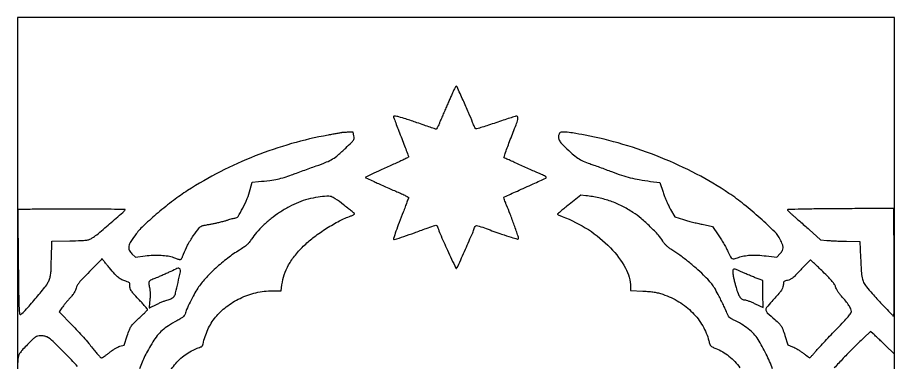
# Model space of a CAD drawing. Header units: millimetres. Extents: x 8 to 202, y 10 to 284.
# Drawn here: x 62.5 to 102.5, y 268.24 to 284 of the extents above; entities that cross this region are included whole.
import ezdxf

# ---------------------------------------------------------------- set-up
doc = ezdxf.new("R2010")
doc.units = ezdxf.units.MM
doc.layers.add('CUT', color=1, linetype='Continuous')
doc.layers.add('ENGRAVE', color=7, linetype='Continuous')

msp = doc.modelspace()

# ---------------------------------------------------------------- linework, layer by layer
at = {"layer": 'CUT'}
msp.add_lwpolyline([(62.5, 214), (102.5, 214), (102.5, 284), (62.5, 284)], close=True, dxfattribs=at)
at = {"layer": 'ENGRAVE'}
for points in [[(82.39, 280.665, -0.001539), (82.345, 280.561, -0.000399), (82.271, 280.394, -0.000406), (82.187, 280.204, -0.000414), (82.103, 280.015, 0.002168), (82.015, 279.816, 0.001608), (81.92, 279.596, 0.001625), (81.832, 279.387, 0.003668), (81.767, 279.228, -0.008934), (81.713, 279.102, -0.013977), (81.662, 278.995, -0.008038), (81.616, 278.909, -0.271379), (81.597, 278.898, -0.081848), (81.569, 278.902, -0.00049), (81.323, 278.985, -0.002027), (81.042, 279.08, -0.001287), (80.716, 279.194, 0.004629), (80.209, 279.367, 0.018456), (79.893, 279.458, 0.024515), (79.693, 279.498, 0.458096), (79.649, 279.461, 0.090067), (79.653, 279.439, 0.000313), (79.75, 279.183, 0.001681), (79.86, 278.893, 0.001052), (79.991, 278.554, -0.001497), (80.123, 278.214, -0.002348), (80.233, 277.921, -0.000607), (80.328, 277.665, -0.088649), (80.334, 277.634, -0.276775), (80.32, 277.611, -0.003727), (80.169, 277.532, -0.009309), (79.989, 277.444, -0.005831), (79.775, 277.346, 0.001501), (79.529, 277.237, 0.001048), (79.253, 277.113, 0.001057), (78.988, 276.992, 0.002196), (78.783, 276.897), (78.349, 276.694), (78.76, 276.5, 0.004308), (78.958, 276.409, 0.001927), (79.22, 276.292, 0.001907), (79.499, 276.17, 0.002588), (79.751, 276.063, -0.006188), (79.973, 275.966, -0.009843), (80.161, 275.877, -0.004165), (80.317, 275.798, -0.273424), (80.332, 275.773, -0.092786), (80.327, 275.74, -0.001462), (80.261, 275.56, -0.003814), (80.183, 275.351, -0.002511), (80.09, 275.112, 0.004011), (79.903, 274.628, 0.007394), (79.76, 274.232, 0.002553), (79.648, 273.9, 0.283814), (79.658, 273.856, 0.285127), (79.689, 273.849, 0.000772), (80.12, 273.995, 0.004296), (80.599, 274.163, 0.002911), (81.141, 274.362, -0.003314), (81.48, 274.486, -0.070909), (81.584, 274.507, -0.264869), (81.639, 274.48, -0.087806), (81.677, 274.395, 0.042969), (81.776, 274.11, 0.003225), (82.112, 273.364, 0.000752), (82.487, 272.551, 0.522397), (82.527, 272.544, 0.091639), (82.583, 272.625, 0.000603), (82.931, 273.413, 0.001222), (83.261, 274.168, 0.040936), (83.324, 274.355, -0.089765), (83.369, 274.454, -0.246317), (83.435, 274.489, -0.082546), (83.555, 274.469, -0.005845), (83.876, 274.355, 0.002843), (84.581, 274.101, 0.011405), (85.016, 273.958, 0.009967), (85.309, 273.875, 0.491096), (85.351, 273.907, 0.084725), (85.334, 274.006, 0.001572), (85.155, 274.509, 0.00439), (84.97, 275.012, 0.007572), (84.805, 275.427, -0.008956), (84.754, 275.558, -0.013984), (84.715, 275.673, -0.008075), (84.687, 275.769, -0.268246), (84.692, 275.792, -0.090757), (84.716, 275.808, -0.000443), (84.987, 275.932, -0.002018), (85.297, 276.071, -0.001274), (85.659, 276.231, 0.003334), (86.02, 276.393, 0.005294), (86.327, 276.536, 0.001507), (86.591, 276.664, 0.20136), (86.614, 276.691, 0.326562), (86.607, 276.715, 0.020787), (86.541, 276.758, 0.02407), (86.452, 276.807, 0.014934), (86.344, 276.855, -0.00496), (86.191, 276.92, -0.001297), (85.947, 277.027, -0.001317), (85.67, 277.15, -0.001348), (85.396, 277.274, 0.000542), (85.14, 277.39, 0.000831), (84.918, 277.49, 0.00027), (84.725, 277.576, 0.023692), (84.695, 277.588, -0.411951), (84.685, 277.608, -0.002198), (84.762, 277.838, -0.007412), (84.857, 278.105, -0.004435), (84.977, 278.42, 0.001709), (85.24, 279.097, 0.025521), (85.319, 279.338, 0.119862), (85.321, 279.447, 0.353281), (85.267, 279.49, 0.073534), (85.202, 279.481, 0.00239), (84.95, 279.403, 0.004542), (84.652, 279.307, 0.003136), (84.317, 279.193, -0.003544), (83.985, 279.08, -0.005524), (83.697, 278.989, -0.001874), (83.448, 278.913, -0.165618), (83.41, 278.915, -0.166015), (83.385, 278.935, -0.01456), (83.345, 279.007, -0.017841), (83.301, 279.097, -0.012925), (83.258, 279.201, 0.009918), (83.075, 279.652, 0.004682), (82.822, 280.227, 0.00069), (82.547, 280.835, 0.294221), (82.511, 280.859, 0.239438), (82.492, 280.849, 0.018546), (82.46, 280.802, 0.022154), (82.425, 280.739, 0.014936)], [(77.278, 278.735, -0.006851), (77.23, 278.726, -0.000316), (77.069, 278.696, -0.000525), (76.877, 278.662, -0.000376), (76.662, 278.623, 0.025692), (74.996, 278.236, 0.024094), (73.342, 277.673, 0.02404), (71.746, 276.952, 0.025275), (70.254, 276.092, 0.019405), (69.614, 275.642, 0.012624), (68.909, 275.077, 0.012176), (68.277, 274.516, 0.041093), (67.906, 274.108, 0.020231), (67.668, 273.772, 0.092805), (67.577, 273.551, 0.157319), (67.596, 273.375, 0.095816), (67.717, 273.201), (67.872, 273.051), (68.315, 273.107, -0.020551), (68.69, 273.139, -0.024139), (69.048, 273.137, -0.026421), (69.364, 273.103, -0.048363), (69.615, 273.038, 0.001443), (69.699, 273.007, 0.001514), (69.782, 272.977, 0.00145), (69.854, 272.952, 0.006767), (69.895, 272.938, 0.203127), (69.937, 272.942, 0.114162), (69.976, 272.976, 0.054296), (70.017, 273.049, 0.012417), (70.069, 273.181, -0.034591), (70.256, 273.593, -0.025048), (70.517, 274.025, -0.020331), (70.787, 274.391, -0.176383), (70.957, 274.494, -0.00182), (71.014, 274.505, -0.000244), (71.135, 274.529, -0.000282), (71.278, 274.556, -0.000237), (71.43, 274.585, 0.008508), (71.595, 274.619, 0.006187), (71.777, 274.662, 0.006253), (71.949, 274.707, 0.013623), (72.079, 274.747, -0.006948), (72.187, 274.782, -0.008504), (72.289, 274.811, -0.00728), (72.376, 274.833, -0.058569), (72.417, 274.838, 0.25539), (72.555, 274.913, 0.020256), (72.773, 275.286, 0.026741), (72.977, 275.725, 0.034806), (73.114, 276.147), (73.196, 276.475), (73.492, 276.503, 0.006884), (74.005, 276.559, 0.019106), (74.363, 276.617, 0.023889), (74.668, 276.694, 0.017587), (74.997, 276.807, -0.002309), (75.226, 276.893, -0.001078), (75.523, 277.002, -0.001068), (75.835, 277.116, -0.001494), (76.115, 277.216, 0.009721), (76.596, 277.398, 0.041019), (76.872, 277.535, 0.042957), (77.116, 277.713, 0.011356), (77.473, 278.037, 0.004153), (77.729, 278.286, 0.050687), (77.816, 278.391, 0.123817), (77.847, 278.477, 0.068053), (77.843, 278.59), (77.813, 278.761), (77.58, 278.755, 0.005041), (77.485, 278.752, 0.005689), (77.395, 278.747, 0.005228), (77.318, 278.741, 0.030724)], [(87.218, 278.71, 0.094783), (87.173, 278.566, 0.126958), (87.192, 278.431, 0.080228), (87.286, 278.279, 0.020988), (87.483, 278.069, 0.013722), (87.8, 277.775, 0.032404), (88.056, 277.578, 0.038618), (88.305, 277.438, 0.029162), (88.598, 277.322, -0.005686), (88.786, 277.257, -0.002132), (89.048, 277.162, -0.002112), (89.333, 277.057, -0.002563), (89.599, 276.956, 0.011987), (90.053, 276.792, 0.01927), (90.448, 276.677, 0.018576), (90.86, 276.591, 0.010185), (91.371, 276.514), (91.804, 276.457), (91.948, 276.014, 0.014727), (92.017, 275.819, 0.009823), (92.107, 275.601, 0.009894), (92.203, 275.392, 0.019069), (92.29, 275.229), (92.489, 274.888), (92.875, 274.767, 0.009233), (93.056, 274.714, 0.004772), (93.285, 274.654, 0.004741), (93.521, 274.597, 0.007168), (93.728, 274.552), (94.194, 274.458), (94.463, 274.067, -0.012151), (94.579, 273.89, -0.00812), (94.702, 273.683, -0.008178), (94.816, 273.478, -0.015889), (94.898, 273.31, 0.01144), (95.019, 273.059, 0.148778), (95.09, 272.985, 0.196253), (95.182, 272.973, 0.022522), (95.385, 273.039, -0.045729), (95.63, 273.105, -0.030101), (95.922, 273.138, -0.025923), (96.26, 273.139, -0.016845), (96.65, 273.106), (97.136, 273.048), (97.29, 273.216, 0.060379), (97.387, 273.352, 0.125519), (97.419, 273.477, 0.092279), (97.391, 273.628, 0.023132), (97.29, 273.857, 0.083476), (97.039, 274.205, 0.01124), (96.38, 274.826, 0.01388), (95.634, 275.462, 0.021324), (94.95, 275.965, 0.027751), (93.47, 276.847, 0.024252), (91.834, 277.603, 0.024017), (90.114, 278.204, 0.025729), (88.384, 278.622, 0.004691), (87.817, 278.723, 0.022916), (87.495, 278.762, 0.038501), (87.297, 278.762, 0.2555)], [(62.526, 275.208, 0.139577), (62.516, 275.173, 0.000198), (62.517, 274.475, 0.001622), (62.521, 273.692, 0.000997), (62.531, 272.771, 0.000533), (62.551, 271.23, 0.008568), (62.568, 270.71, 0.022576), (62.592, 270.456, 0.560246), (62.645, 270.433, 0.059074), (62.85, 270.616, 0.005288), (63.304, 271.14, 0.005503), (63.744, 271.672, 0.054849), (63.901, 271.916, 0.033411), (63.972, 272.086, 0.04857), (64.009, 272.244, 0.024554), (64.028, 272.471, 0.002976), (64.043, 272.973), (64.062, 273.782), (64.889, 273.797, 0.002603), (65.404, 273.809, 0.024419), (65.625, 273.826, 0.054875), (65.768, 273.86, 0.048767), (65.906, 273.926, 0.039311), (66.111, 274.072, 0.002294), (66.7, 274.57, 0.001366), (67.308, 275.092, 0.076419), (67.405, 275.206, 0.580631), (67.394, 275.225, 0.000578), (66.773, 275.237, 0.003139), (66.013, 275.246, 0.001319), (64.991, 275.249, 0.001498), (64.039, 275.246, 0.002609), (63.249, 275.237, 0.000333), (62.556, 275.225, 0.255198)], [(99.912, 275.261, 0.001562), (99.007, 275.253, 0.002903), (98.273, 275.24, 0.000362), (97.637, 275.224, 0.406886), (97.62, 275.207, 0.18883), (97.629, 275.183, 0.009199), (97.69, 275.12, 0.013884), (97.767, 275.047, 0.009474), (97.858, 274.968, -0.005304), (97.983, 274.861, -0.001463), (98.177, 274.692, -0.001478), (98.396, 274.498, -0.001545), (98.611, 274.306), (99.126, 273.842), (99.41, 273.815, 0.010263), (99.56, 273.804, 0.002955), (99.792, 273.792, 0.002972), (100.054, 273.783, 0.00316), (100.311, 273.777), (100.926, 273.766), (100.955, 273.034, 0.004838), (100.986, 272.405, 0.034321), (101.025, 272.102, 0.066541), (101.094, 271.899, 0.052069), (101.219, 271.701, 0.015592), (101.485, 271.386, 0.004311), (101.921, 270.909, 0.000808), (102.403, 270.392, 0.20749), (102.459, 270.368, 0.410222), (102.477, 270.386, 0.000371), (102.486, 271.048, 0.002852), (102.491, 271.827, 0.001392), (102.489, 272.82), (102.477, 275.271), (102.34, 275.273, 0.003761), (102.237, 275.273, 0.000046), (101.57, 275.27, 0.000137), (100.8, 275.266, 0.00009)], [(65.777, 272.387, 0.004445), (65.472, 272.071, 0.021318), (65.307, 271.883, 0.03816), (65.215, 271.747, 0.085454), (65.172, 271.631, -0.0581), (65.143, 271.536, -0.036829), (65.089, 271.434, -0.029733), (65.008, 271.321, -0.015885), (64.895, 271.19, 0.008433), (64.792, 271.074, 0.00681), (64.686, 270.946, 0.00689), (64.59, 270.826, 0.017567), (64.526, 270.735), (64.401, 270.547), (64.99, 269.944, -0.006944), (65.24, 269.681, -0.005401), (65.505, 269.388, -0.005463), (65.746, 269.11, -0.013162), (65.917, 268.897, 0.009639), (66.052, 268.727, 0.014241), (66.177, 268.583, 0.009377), (66.285, 268.47, 0.199495), (66.328, 268.453, 0.133844), (66.37, 268.464, 0.012225), (66.465, 268.523, 0.015128), (66.575, 268.6, 0.011275), (66.692, 268.692, -0.017549), (66.823, 268.792, -0.019862), (66.955, 268.878, -0.021374), (67.076, 268.943, -0.05303), (67.171, 268.977), (67.357, 269.023), (67.501, 269.456, -0.011717), (67.599, 269.732, -0.056279), (67.676, 269.881, -0.049733), (67.788, 270.016, -0.007888), (68.037, 270.255, 0.004221), (68.187, 270.397, 0.006605), (68.314, 270.523, 0.002354), (68.421, 270.632, 0.194524), (68.429, 270.654, 0.177699), (68.421, 270.676, 0.001733), (68.309, 270.808, 0.005443), (68.176, 270.959, 0.003467), (68.018, 271.132, -0.00491), (67.78, 271.394, -0.035209), (67.676, 271.529, -0.076058), (67.63, 271.629, -0.0898), (67.619, 271.733, 0.031504), (67.62, 271.827, 0.162401), (67.602, 271.875, 0.130637), (67.556, 271.908, 0.017693), (67.442, 271.946, -0.039773), (67.251, 272.019, -0.059934), (67.1, 272.115, -0.040387), (66.938, 272.27, -0.009259), (66.693, 272.558, 0.00044), (66.564, 272.715, 0.000729), (66.455, 272.848, 0.000028), (66.356, 272.967, 0.223335), (66.354, 272.968, 0.200054), (66.351, 272.967, 0.000011), (66.183, 272.797, 0.000437), (65.997, 272.61, 0.000263)], [(98.224, 272.471, -0.005811), (97.985, 272.22, -0.030913), (97.846, 272.093, -0.057044), (97.736, 272.024, -0.070156), (97.62, 271.988, 0.021868), (97.526, 271.967, 0.088248), (97.473, 271.943, 0.140464), (97.445, 271.908, 0.092844), (97.434, 271.858, -0.038469), (97.415, 271.69, -0.094911), (97.369, 271.575, -0.038073), (97.264, 271.434, -0.002178), (96.905, 271.029, 0.013366), (96.665, 270.745, 0.213342), (96.634, 270.626, 0.165311), (96.697, 270.508, 0.00737), (97.044, 270.194, -0.012553), (97.239, 270.014, -0.0584), (97.335, 269.896, -0.054064), (97.405, 269.755, -0.009795), (97.501, 269.477), (97.643, 269.036), (97.855, 268.956, -0.031341), (97.955, 268.91, -0.013001), (98.085, 268.837, -0.012804), (98.221, 268.751, -0.016133), (98.342, 268.664, 0.003652), (98.448, 268.583, 0.005645), (98.542, 268.515, 0.002059), (98.623, 268.457, 0.153803), (98.638, 268.453, 0.207333), (98.653, 268.459, 0.001729), (98.737, 268.55, 0.005744), (98.834, 268.657, 0.003623), (98.944, 268.783, -0.008316), (99.096, 268.955, -0.002388), (99.337, 269.215, -0.002402), (99.611, 269.506, -0.002553), (99.883, 269.788, 0.004475), (100.187, 270.106, 0.013676), (100.384, 270.329, 0.014469), (100.513, 270.491, 0.161593), (100.539, 270.569, 0.113722), (100.512, 270.683, 0.031377), (100.421, 270.844, 0.026207), (100.279, 271.038, 0.014145), (100.086, 271.263, -0.023147), (99.999, 271.367, -0.020054), (99.918, 271.484, -0.020686), (99.853, 271.597, -0.048334), (99.816, 271.687, 0.067812), (99.761, 271.807, 0.032977), (99.662, 271.944, 0.020878), (99.5, 272.122, 0.005776), (99.232, 272.389, 0.001657), (99.028, 272.585, 0.002599), (98.851, 272.753, 0.000684), (98.696, 272.898, 0.096714), (98.675, 272.911, 0.290026), (98.654, 272.907, 0.002409), (98.529, 272.787, 0.007496), (98.387, 272.643, 0.004639)], [(69.407, 272.357, -0.004074), (69.232, 272.276, -0.003613), (69.048, 272.194, -0.003628), (68.882, 272.123, -0.011085), (68.768, 272.078, 0.01588), (68.569, 271.997, 0.153852), (68.502, 271.938, 0.167545), (68.484, 271.853, 0.019707), (68.515, 271.659, -0.023417), (68.536, 271.523, -0.019906), (68.545, 271.378, -0.018872), (68.544, 271.225, -0.016206), (68.53, 271.064, 0.00426), (68.517, 270.937, 0.007153), (68.508, 270.83, 0.00206), (68.502, 270.739, 0.432031), (68.508, 270.733, 0.111658), (68.519, 270.736, 0.000733), (68.61, 270.78, 0.002873), (68.715, 270.83, 0.001825), (68.836, 270.891, -0.011692), (68.972, 270.955, -0.009457), (69.12, 271.018, -0.009582), (69.259, 271.071, -0.024236), (69.362, 271.102, 0.029478), (69.454, 271.131, 0.035984), (69.536, 271.169, 0.040225), (69.601, 271.213, 0.080552), (69.643, 271.259, 0.085353), (69.711, 271.416, 0.005823), (69.821, 271.891, 0.004123), (69.925, 272.381, 0.142472), (69.915, 272.497, 0.193991), (69.878, 272.537, 0.178771), (69.823, 272.541, 0.040823), (69.717, 272.502, 0.002447)], [(95.129, 272.291, 0.017942), (95.148, 272.179, 0.00593), (95.183, 272.016, 0.005897), (95.227, 271.836, 0.006661), (95.274, 271.664, 0.020067), (95.364, 271.391, 0.065458), (95.453, 271.223, 0.107646), (95.554, 271.131, 0.131386), (95.677, 271.098, -0.080424), (95.736, 271.089, -0.010534), (95.856, 271.046, -0.012023), (95.996, 270.989, -0.009801), (96.144, 270.921), (96.511, 270.743), (96.501, 271.365), (96.491, 271.987), (96.326, 272.043, -0.01326), (96.234, 272.077, -0.002607), (96.07, 272.143, -0.002764), (95.881, 272.222, -0.002561), (95.687, 272.305, 0.003725), (95.281, 272.479, 0.10562), (95.169, 272.499, 0.392632), (95.122, 272.453, 0.045276)]]:
    msp.add_lwpolyline(points, format="xyb", close=True, dxfattribs=at)
for points in [[(69.51, 267.917, -0.064671), (69.954, 268.434, -0.070895), (70.503, 268.801, -0.006532), (70.629, 268.86, -0.008832), (70.745, 268.909, -0.006353), (70.842, 268.948, -0.090625), (70.879, 268.954, 0.181932), (70.903, 268.963, 0.065201), (70.927, 268.991, 0.054023), (70.948, 269.032, 0.041354), (70.963, 269.08, -0.054335), (71.181, 269.743, -0.063407), (71.529, 270.307, -0.061652), (72.017, 270.778, -0.047432), (72.648, 271.165, -0.027292), (73.009, 271.318, -0.030186), (73.373, 271.425, -0.030005), (73.748, 271.488, -0.026348), (74.146, 271.509), (74.529, 271.509), (74.561, 271.789, -0.053879), (74.664, 272.248, -0.047179), (74.865, 272.696, -0.042048), (75.171, 273.143, -0.028455), (75.589, 273.599, -0.032127), (76.034, 273.98, -0.020101), (76.599, 274.37, -0.020175), (77.186, 274.709, -0.035559), (77.7, 274.933, 0.014872), (77.765, 274.958, 0.022459), (77.82, 274.984, 0.018731), (77.862, 275.009, 0.256922), (77.871, 275.024, 0.22047), (77.862, 275.043, 0.001593), (77.722, 275.161, 0.005619), (77.558, 275.295, 0.003522), (77.363, 275.448, 0.010523), (76.994, 275.722, 0.082546), (76.803, 275.815, 0.093315), (76.601, 275.836, 0.015208), (76.208, 275.791, 0.028402), (75.75, 275.697, 0.030506), (75.318, 275.554, 0.029288), (74.891, 275.354, 0.022587), (74.45, 275.088, 0.022244), (74.071, 274.811, 0.020772), (73.71, 274.495, 0.021723), (73.399, 274.172, 0.037618), (73.173, 273.876, -0.024305), (73.064, 273.724, -0.040699), (72.957, 273.609, -0.034793), (72.821, 273.502, -0.013041), (72.617, 273.371, 0.028405), (72.086, 273.005, 0.02081), (71.538, 272.543, 0.021152), (71.054, 272.059, 0.041716), (70.721, 271.63, 0.019082), (70.553, 271.35, 0.010585), (70.369, 270.996, 0.009599), (70.21, 270.656, 0.044001), (70.139, 270.45, -0.099492), (70.105, 270.38, -0.059739), (70.042, 270.313, -0.037881), (69.937, 270.239, -0.011375), (69.767, 270.142, 0.019364), (69.384, 269.916, 0.037724), (69.101, 269.702, 0.042427), (68.875, 269.466, 0.032822), (68.671, 269.175, 0.007766), (68.468, 268.829, 0.013549), (68.311, 268.535, 0.01498), (68.182, 268.255, 0.012801), (68.063, 267.953)], [(96.938, 267.951, 0.014894), (96.806, 268.28, 0.012133), (96.646, 268.624, 0.011934), (96.467, 268.967, 0.012926), (96.276, 269.291, 0.048981), (96.085, 269.539, 0.035828), (95.83, 269.774, 0.032455), (95.516, 269.993, 0.025089), (95.149, 270.191, -0.025963), (95.034, 270.253, -0.067799), (94.961, 270.312, -0.070187), (94.908, 270.387, -0.029372), (94.858, 270.501, 0.017348), (94.811, 270.616, 0.003764), (94.721, 270.81, 0.00392), (94.614, 271.033, 0.003743), (94.502, 271.258, 0.009562), (94.33, 271.581, 0.030995), (94.199, 271.785, 0.031176), (94.044, 271.972, 0.009761), (93.79, 272.231, 0.014379), (93.448, 272.547, 0.011332), (93.061, 272.869, 0.011439), (92.665, 273.17, 0.016047), (92.297, 273.418, -0.027644), (92.189, 273.495, -0.027752), (92.09, 273.583, -0.028682), (92.005, 273.678, -0.035603), (91.938, 273.776, 0.052884), (91.731, 274.056, 0.015516), (91.357, 274.44, 0.016172), (90.94, 274.817, 0.028994), (90.571, 275.095, 0.029915), (90.075, 275.383, 0.031546), (89.557, 275.604, 0.031121), (89.01, 275.761, 0.027569), (88.424, 275.857), (88.19, 275.881), (87.662, 275.462, 0.002849), (87.459, 275.3, 0.004552), (87.288, 275.158, 0.001134), (87.141, 275.033, 0.198834), (87.132, 275.015, 0.291328), (87.139, 275.001, 0.011494), (87.194, 274.972, 0.017195), (87.263, 274.939, 0.010936), (87.346, 274.906, -0.053851), (88.537, 274.306, -0.057301), (89.545, 273.476, -0.064208), (90.231, 272.553, -0.128437), (90.459, 271.679), (90.459, 271.521), (91.018, 271.498, -0.008523), (91.316, 271.481, -0.020437), (91.536, 271.455, -0.024365), (91.729, 271.415, -0.018314), (91.937, 271.353, -0.056381), (92.669, 271.009, -0.060057), (93.289, 270.515, -0.062413), (93.754, 269.908, -0.070473), (94.032, 269.229, 0.017836), (94.077, 269.073, 0.10475), (94.12, 268.999, 0.100664), (94.19, 268.948, 0.015861), (94.347, 268.881, -0.079161), (94.952, 268.529, -0.069932), (95.447, 267.993, -0.063789)], [(102.499, 266.948), (102.5, 268.614), (102.078, 269.025, 0.00143), (101.908, 269.19, 0.001649), (101.744, 269.347, 0.001476), (101.604, 269.479, 0.009633), (101.533, 269.543), (101.41, 269.65), (101.1, 269.36, 0.007667), (100.622, 268.898, 0.007937), (100.165, 268.428, 0.002869), (99.755, 267.987, 0.188116)], [(65.237, 268.057, 0.003773), (64.668, 268.652, 0.008146), (64.117, 269.201, 0.070348), (63.837, 269.403, 0.056404), (63.785, 269.424, 0.02113), (63.709, 269.441, 0.020617), (63.624, 269.452, 0.023523), (63.542, 269.456, 0.057303), (63.416, 269.442, 0.092003), (63.318, 269.399, 0.044361), (63.199, 269.302, 0.005029), (62.953, 269.057, 0.00721), (62.745, 268.839, 0.030063), (62.63, 268.699, 0.050054), (62.565, 268.588, 0.066732), (62.531, 268.475, 0.040114), (62.499, 268.083, 0.001231)]]:
    msp.add_lwpolyline(points, format="xyb", dxfattribs=at)

doc.saveas('drawing.dxf')
